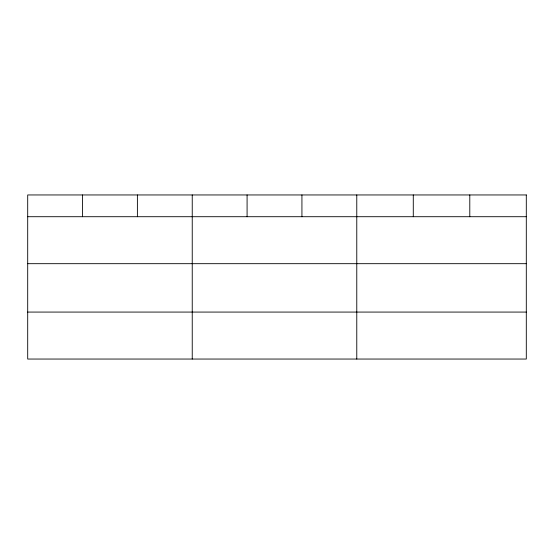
<?xml version="1.0" encoding="UTF-8"?>
<svg xmlns="http://www.w3.org/2000/svg" width="554" height="554" viewBox="0 0 554 554"><rect width="100%" height="100%" fill="white"/><g stroke="black" fill="none" stroke-linecap="round" stroke-linejoin="round"><path stroke-width="0.83" d="M27.7 216.711L526.3 216.711M27.7 263.683L526.3 263.683M27.7 312.075L526.3 312.075M469.792 194.953L469.792 216.711M413.284 194.953L413.284 216.711M356.776 194.953L356.776 359.047M301.93 194.953L301.93 216.711M247.084 194.953L247.084 216.711M192.238 194.953L192.238 359.047M137.392 194.953L137.392 216.711M82.546 194.953L82.546 216.711M526.3 194.953L27.7 194.953L27.7 359.047L526.3 359.047L526.3 194.953"/></g></svg>
